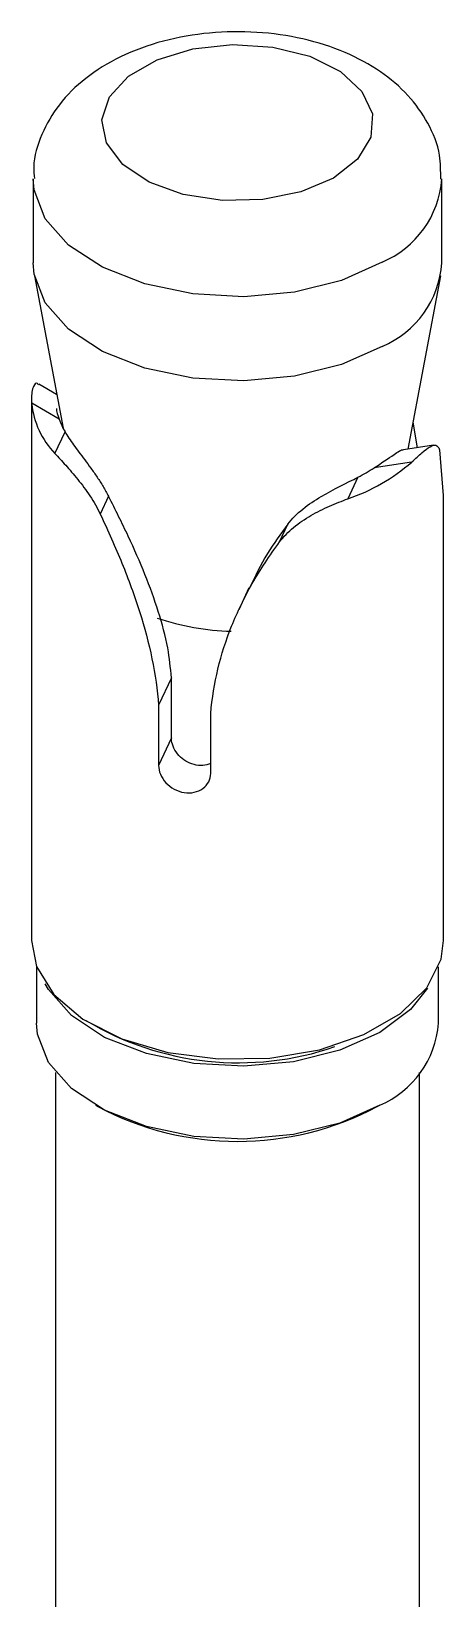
# Model space of a CAD drawing. Extents: x -976302 to -776254, y 5665 to 231437.
# Drawn here: x -793192.1 to -793131.7, y 93005.9 to 93235.4 of the extents above; entities that cross this region are included whole.
import ezdxf

# ---------------------------------------------------------------- set-up
doc = ezdxf.new("R2010")
doc.units = 0
doc.header["$LTSCALE"] = 1000
doc.header["$MEASUREMENT"] = 0
doc.layers.add('暖通', color=7, linetype='Continuous')

msp = doc.modelspace()

# ---------------------------------------------------------------- linework, layer by layer
at = {"layer": '暖通', "color": 7}
for p, q in [((-793191.81, 93213.81), (-793191.81, 93201.49)), ((-793191.81, 93213.81), (-793191.81, 93201.49)), ((-793131.93, 93201.49), (-793131.93, 93213.81)), ((-793131.93, 93201.49), (-793131.93, 93213.81)), ((-793191.63, 93199.62), (-793187.44, 93177.29)), ((-793191.63, 93199.62), (-793187.44, 93177.29)), ((-793136.88, 93174.22), (-793132.1, 93199.62)), ((-793136.88, 93174.22), (-793132.1, 93199.62)), ((-793192.06, 93181.6), (-793192.06, 93102.26)), ((-793192.06, 93181.6), (-793192.06, 93102.26)), ((-793188.37, 93182.23), (-793190.99, 93183.74)), ((-793188.37, 93182.23), (-793190.99, 93183.74)), ((-793188.01, 93178.62), (-793192.03, 93180.94)), ((-793188.01, 93178.62), (-793192.03, 93180.94)), ((-793135.52, 93174.43), (-793136.14, 93178.16)), ((-793135.52, 93174.43), (-793136.14, 93178.16)), ((-793188.62, 93173.58), (-793187.14, 93176.75)), ((-793188.62, 93173.58), (-793187.14, 93176.75)), ((-793133.15, 93174.8), (-793137.57, 93174.11)), ((-793133.15, 93174.8), (-793137.57, 93174.11)), ((-793132.31, 93174.14), (-793131.73, 93167.42)), ((-793132.31, 93174.14), (-793131.73, 93167.42)), ((-793144.23, 93170.11), (-793145.71, 93166.94)), ((-793144.23, 93170.11), (-793145.71, 93166.94)), ((-793136.37, 93172.33), (-793141.86, 93171.48)), ((-793136.37, 93172.33), (-793141.86, 93171.48)), ((-793180.76, 93167.31), (-793181.98, 93164.69)), ((-793180.76, 93167.31), (-793181.98, 93164.69)), ((-793131.68, 93102.26), (-793131.68, 93167.42)), ((-793131.68, 93102.26), (-793131.68, 93167.42)), ((-793155.71, 93160.63), (-793154.5, 93163.25)), ((-793155.71, 93160.63), (-793154.5, 93163.25)), ((-793160.21, 93153.92), (-793161.7, 93150.7)), ((-793160.21, 93153.92), (-793161.7, 93150.7)), ((-793171.57, 93140.74), (-793173.44, 93136.7)), ((-793171.57, 93140.74), (-793173.44, 93136.7)), ((-793171.57, 93131.95), (-793171.57, 93140.74)), ((-793171.57, 93131.95), (-793171.57, 93140.74)), ((-793173.44, 93136.7), (-793173.44, 93127.9)), ((-793173.44, 93136.7), (-793173.44, 93127.9)), ((-793165.79, 93126.72), (-793165.79, 93135.52)), ((-793165.79, 93126.72), (-793165.79, 93135.52)), ((-793171.57, 93131.95), (-793173.44, 93127.9)), ((-793171.57, 93131.95), (-793173.44, 93127.9)), ((-793191.31, 93098.39), (-793191.31, 93090.14)), ((-793191.31, 93098.39), (-793191.31, 93090.14)), ((-793132.43, 93090.14), (-793132.43, 93098.39)), ((-793132.43, 93090.14), (-793132.43, 93098.39)), ((-793188.54, 93082.94), (-793188.54, 92995.22)), ((-793188.54, 93082.94), (-793188.54, 92995.22)), ((-793135.2, 92995.22), (-793135.2, 93082.94)), ((-793135.2, 92995.22), (-793135.2, 93082.94)), ((-793182.69, 93078.12), (-793182.33, 93077.92)), ((-793182.69, 93078.12), (-793182.33, 93077.92)), ((-793141.41, 93077.92), (-793141.05, 93078.12)), ((-793141.41, 93077.92), (-793141.05, 93078.12))]:
    msp.add_line(p, q, dxfattribs=at)
at = {"layer": '暖通', "color": 7, "flags": 128}
for points in [[(-793147.81, 93213.92), (-793152.58, 93211.89), (-793158.17, 93210.76), (-793164.09, 93210.63), (-793169.82, 93211.51), (-793174.83, 93213.33), (-793178.7, 93215.93), (-793181.07, 93219.06), (-793181.73, 93222.46), (-793180.63, 93225.82), (-793177.86, 93228.85), (-793173.67, 93231.26), (-793168.43, 93232.86), (-793162.61, 93233.5), (-793156.72, 93233.11), (-793151.29, 93231.75), (-793146.8, 93229.52), (-793143.65, 93226.62), (-793142.12, 93223.32), (-793142.34, 93219.9), (-793144.3, 93216.67), (-793147.81, 93213.92)], [(-793147.81, 93213.92), (-793152.58, 93211.89), (-793158.17, 93210.76), (-793164.09, 93210.63), (-793169.82, 93211.51), (-793174.83, 93213.33), (-793178.7, 93215.93), (-793181.07, 93219.06), (-793181.73, 93222.46), (-793180.63, 93225.82), (-793177.86, 93228.85), (-793173.67, 93231.26), (-793168.43, 93232.86), (-793162.61, 93233.5), (-793156.72, 93233.11), (-793151.29, 93231.75), (-793146.8, 93229.52), (-793143.65, 93226.62), (-793142.12, 93223.32), (-793142.34, 93219.9), (-793144.3, 93216.67), (-793147.81, 93213.92)], [(-793140.7, 93201.59), (-793146.63, 93198.94), (-793153.52, 93197.22), (-793160.93, 93196.54), (-793168.4, 93196.95), (-793175.46, 93198.41), (-793181.67, 93200.85), (-793186.63, 93204.1), (-793190.04, 93207.96), (-793191.68, 93212.19), (-793191.81, 93213.82)], [(-793140.7, 93201.59), (-793146.63, 93198.94), (-793153.52, 93197.22), (-793160.93, 93196.54), (-793168.4, 93196.95), (-793175.46, 93198.41), (-793181.67, 93200.85), (-793186.63, 93204.1), (-793190.04, 93207.96), (-793191.68, 93212.19), (-793191.81, 93213.82)], [(-793140.7, 93189.27), (-793146.63, 93186.61), (-793153.52, 93184.89), (-793160.93, 93184.21), (-793168.4, 93184.62), (-793175.46, 93186.09), (-793181.67, 93188.52), (-793186.63, 93191.77), (-793190.04, 93195.63), (-793191.68, 93199.86), (-793191.81, 93201.49)], [(-793140.7, 93189.27), (-793146.63, 93186.61), (-793153.52, 93184.89), (-793160.93, 93184.21), (-793168.4, 93184.62), (-793175.46, 93186.09), (-793181.67, 93188.52), (-793186.63, 93191.77), (-793190.04, 93195.63), (-793191.68, 93199.86), (-793191.81, 93201.49)], [(-793192.06, 93102.26), (-793191.33, 93098.46), (-793188.77, 93094.35), (-793184.52, 93090.73), (-793178.84, 93087.84), (-793172.1, 93085.86), (-793164.71, 93084.91), (-793157.15, 93085.04), (-793149.88, 93086.26), (-793143.36, 93088.49), (-793138.01, 93091.58), (-793134.16, 93095.34), (-793132.05, 93099.53), (-793131.68, 93102.26)], [(-793192.06, 93102.26), (-793191.33, 93098.46), (-793188.77, 93094.35), (-793184.52, 93090.73), (-793178.84, 93087.84), (-793172.1, 93085.86), (-793164.71, 93084.91), (-793157.15, 93085.04), (-793149.88, 93086.26), (-793143.36, 93088.49), (-793138.01, 93091.58), (-793134.16, 93095.34), (-793132.05, 93099.53), (-793131.68, 93102.26)], [(-793141.05, 93088.8), (-793146.88, 93086.19), (-793153.66, 93084.5), (-793160.94, 93083.84), (-793168.29, 93084.24), (-793175.23, 93085.68), (-793181.34, 93088.07), (-793186.22, 93091.27), (-793189.57, 93095.06), (-793190.04, 93095.89)], [(-793141.05, 93088.8), (-793146.88, 93086.19), (-793153.66, 93084.5), (-793160.94, 93083.84), (-793168.29, 93084.24), (-793175.23, 93085.68), (-793181.34, 93088.07), (-793186.22, 93091.27), (-793189.57, 93095.06), (-793190.04, 93095.89)], [(-793134.05, 93095.26), (-793136.53, 93092.17), (-793141.05, 93088.8)], [(-793134.05, 93095.26), (-793136.53, 93092.17), (-793141.05, 93088.8)], [(-793141.05, 93078.12), (-793146.88, 93075.51), (-793153.66, 93073.82), (-793160.94, 93073.15), (-793168.29, 93073.55), (-793175.23, 93075), (-793181.34, 93077.39), (-793186.22, 93080.59), (-793189.57, 93084.38), (-793191.18, 93088.54), (-793191.31, 93090.14)], [(-793141.05, 93078.12), (-793146.88, 93075.51), (-793153.66, 93073.82), (-793160.94, 93073.15), (-793168.29, 93073.55), (-793175.23, 93075), (-793181.34, 93077.39), (-793186.22, 93080.59), (-793189.57, 93084.38), (-793191.18, 93088.54), (-793191.31, 93090.14)]]:
    msp.add_lwpolyline(points, dxfattribs=at)
at = {"layer": '暖通', "color": 7}
for centre, radius, start, end in [((-793146.31, 93214.88), 14.42, 292.8989, 355.67), ((-793146.31, 93214.88), 14.42, 292.8989, 355.67), ((-793146.3, 93202.54), 14.41, 292.8864, 355.7934), ((-793146.3, 93202.54), 14.41, 292.8864, 355.7934), ((-793179.74, 93182.17), 12.36, 185.7174, 224.0795), ((-793179.74, 93182.17), 12.36, 185.7174, 224.0795), ((-793177.87, 93182.19), 10.75, 199.3943, 210.4027), ((-793177.87, 93182.19), 10.75, 199.3943, 210.4027), ((-793154.92, 93193.69), 28.3, 289.0129, 310.9817), ((-793154.92, 93193.69), 28.3, 289.0129, 310.9817), ((-793155.59, 93192.53), 25.13, 296.8743, 303.1203), ((-793155.59, 93192.53), 25.13, 296.8743, 303.1203), ((-793162.1, 93182.88), 35.33, 250.9509, 268.8866), ((-793162.1, 93182.88), 35.33, 250.9509, 268.8866), ((-793161.74, 93127.75), 43.41, 239.0258, 288.9956), ((-793161.74, 93127.75), 43.41, 239.0258, 288.9956), ((-793146.56, 93091.18), 14.17, 292.8864, 355.7934), ((-793146.56, 93091.18), 14.17, 292.8864, 355.7934), ((-793161.87, 93116.5), 43.67, 242.0611, 297.9336), ((-793161.87, 93116.5), 43.67, 242.0611, 297.9336)]:
    msp.add_arc(centre, radius, start, end, dxfattribs=at)
for points, knots in [([(-793132.11, 93213.77), (-793132.11, 93214.94), (-793132.1, 93217.8), (-793133.84, 93222.06), (-793136.8, 93226.21), (-793140.91, 93229.7), (-793146.1, 93232.51), (-793152.26, 93234.47), (-793159.04, 93235.44), (-793166.02, 93235.34), (-793172.85, 93234.15), (-793179.03, 93231.9), (-793184.17, 93228.74), (-793188.11, 93224.88), (-793190.65, 93220.43), (-793191.88, 93216.6), (-793191.68, 93214.4), (-793191.63, 93213.84)], [0, 0, 0, 0, 0.045193, 0.109942, 0.174311, 0.241896, 0.314621, 0.391369, 0.468903, 0.546471, 0.624829, 0.704892, 0.779338, 0.849225, 0.914743, 0.978124, 1, 1, 1, 1]), ([(-793132.11, 93213.77), (-793132.11, 93214.94), (-793132.1, 93217.8), (-793133.84, 93222.06), (-793136.8, 93226.21), (-793140.91, 93229.7), (-793146.1, 93232.51), (-793152.26, 93234.47), (-793159.04, 93235.44), (-793166.02, 93235.34), (-793172.85, 93234.15), (-793179.03, 93231.9), (-793184.17, 93228.74), (-793188.11, 93224.88), (-793190.65, 93220.43), (-793191.88, 93216.6), (-793191.68, 93214.4), (-793191.63, 93213.84)], [0, 0, 0, 0, 0.045193, 0.109942, 0.174311, 0.241896, 0.314621, 0.391369, 0.468903, 0.546471, 0.624829, 0.704892, 0.779338, 0.849225, 0.914743, 0.978124, 1, 1, 1, 1]), ([(-793191.04, 93183.66), (-793191.09, 93183.73), (-793191.36, 93184.05), (-793191.88, 93183.41), (-793192.1, 93182.18), (-793192.05, 93181.13), (-793192.03, 93180.94)], [0, 0, 0, 0, 0.082905, 0.429524, 0.8997, 1, 1, 1, 1]), ([(-793191.04, 93183.66), (-793191.09, 93183.73), (-793191.36, 93184.05), (-793191.88, 93183.41), (-793192.1, 93182.18), (-793192.05, 93181.13), (-793192.03, 93180.94)], [0, 0, 0, 0, 0.082905, 0.429524, 0.8997, 1, 1, 1, 1]), ([(-793188.41, 93180.19), (-793188.41, 93180.17), (-793188.42, 93179.8), (-793188.21, 93179.19), (-793188.01, 93178.62)], [0, 0, 0, 0, 0.059277, 1, 1, 1, 1]), ([(-793188.41, 93180.19), (-793188.41, 93180.17), (-793188.42, 93179.8), (-793188.21, 93179.19), (-793188.01, 93178.62)], [0, 0, 0, 0, 0.059277, 1, 1, 1, 1]), ([(-793187.14, 93176.75), (-793186.79, 93176.15), (-793186.38, 93175.52), (-793185.41, 93174.18), (-793184.86, 93173.44), (-793183.97, 93172.26), (-793183.67, 93171.85), (-793183.05, 93171), (-793182.74, 93170.56), (-793182.14, 93169.66), (-793181.84, 93169.21), (-793181.28, 93168.27), (-793181.01, 93167.79), (-793180.76, 93167.31)], [0, 0, 0, 0, 0.25, 0.25, 0.5, 0.5, 0.625, 0.625, 0.75, 0.75, 0.875, 0.875, 1, 1, 1, 1]), ([(-793187.14, 93176.75), (-793186.79, 93176.15), (-793186.38, 93175.52), (-793185.41, 93174.18), (-793184.86, 93173.44), (-793183.97, 93172.26), (-793183.67, 93171.85), (-793183.05, 93171), (-793182.74, 93170.56), (-793182.14, 93169.66), (-793181.84, 93169.21), (-793181.28, 93168.27), (-793181.01, 93167.79), (-793180.76, 93167.31)], [0, 0, 0, 0, 0.25, 0.25, 0.5, 0.5, 0.625, 0.625, 0.75, 0.75, 0.875, 0.875, 1, 1, 1, 1]), ([(-793136.37, 93172.33), (-793135.81, 93172.84), (-793135.31, 93173.3), (-793134.4, 93174.06), (-793134, 93174.38), (-793133.32, 93174.77), (-793133.04, 93174.86), (-793132.59, 93174.72), (-793132.43, 93174.51), (-793132.31, 93174.14)], [0, 0, 0, 0, 0.25, 0.25, 0.5, 0.5, 0.75, 0.75, 1, 1, 1, 1]), ([(-793136.37, 93172.33), (-793135.81, 93172.84), (-793135.31, 93173.3), (-793134.4, 93174.06), (-793134, 93174.38), (-793133.32, 93174.77), (-793133.04, 93174.86), (-793132.59, 93174.72), (-793132.43, 93174.51), (-793132.31, 93174.14)], [0, 0, 0, 0, 0.25, 0.25, 0.5, 0.5, 0.75, 0.75, 1, 1, 1, 1]), ([(-793188.62, 93173.58), (-793188.13, 93173.05), (-793187.61, 93172.48), (-793186.49, 93171.23), (-793185.89, 93170.53), (-793184.68, 93169.04), (-793184.07, 93168.23), (-793182.93, 93166.51), (-793182.41, 93165.62), (-793181.98, 93164.69)], [0, 0, 0, 0, 0.25, 0.25, 0.5, 0.5, 0.75, 0.75, 1, 1, 1, 1]), ([(-793188.62, 93173.58), (-793188.13, 93173.05), (-793187.61, 93172.48), (-793186.49, 93171.23), (-793185.89, 93170.53), (-793184.68, 93169.04), (-793184.07, 93168.23), (-793182.93, 93166.51), (-793182.41, 93165.62), (-793181.98, 93164.69)], [0, 0, 0, 0, 0.25, 0.25, 0.5, 0.5, 0.75, 0.75, 1, 1, 1, 1]), ([(-793141.86, 93171.48), (-793140.83, 93172.16), (-793139.1, 93173.31), (-793137.81, 93174.22), (-793137.58, 93174.09), (-793137.56, 93174.08)], [0, 0, 0, 0, 0.576538, 0.970429, 1, 1, 1, 1]), ([(-793141.86, 93171.48), (-793140.83, 93172.16), (-793139.1, 93173.31), (-793137.81, 93174.22), (-793137.58, 93174.09), (-793137.56, 93174.08)], [0, 0, 0, 0, 0.576538, 0.970429, 1, 1, 1, 1]), ([(-793154.5, 93163.25), (-793153.9, 93164.04), (-793153.16, 93164.77), (-793151.46, 93166.13), (-793150.54, 93166.73), (-793147.74, 93168.4), (-793145.88, 93169.27), (-793144.23, 93170.11)], [0, 0, 0, 0, 0.25, 0.25, 0.5, 0.5, 1, 1, 1, 1]), ([(-793154.5, 93163.25), (-793153.9, 93164.04), (-793153.16, 93164.77), (-793151.46, 93166.13), (-793150.54, 93166.73), (-793147.74, 93168.4), (-793145.88, 93169.27), (-793144.23, 93170.11)], [0, 0, 0, 0, 0.25, 0.25, 0.5, 0.5, 1, 1, 1, 1]), ([(-793172.08, 93145.1), (-793172.82, 93148.63), (-793173.96, 93152.19), (-793176.17, 93157.69), (-793176.99, 93159.56), (-793178.8, 93163.4), (-793179.76, 93165.34), (-793180.76, 93167.31)], [0, 0, 0, 0, 0.5, 0.5, 0.75, 0.75, 1, 1, 1, 1]), ([(-793172.08, 93145.1), (-793172.82, 93148.63), (-793173.96, 93152.19), (-793176.17, 93157.69), (-793176.99, 93159.56), (-793178.8, 93163.4), (-793179.76, 93165.34), (-793180.76, 93167.31)], [0, 0, 0, 0, 0.5, 0.5, 0.75, 0.75, 1, 1, 1, 1]), ([(-793155.71, 93160.63), (-793155.14, 93161.4), (-793154.45, 93162.1), (-793152.88, 93163.4), (-793152.01, 93163.98), (-793150.22, 93165.01), (-793149.3, 93165.47), (-793147.49, 93166.27), (-793146.58, 93166.62), (-793145.71, 93166.94)], [0, 0, 0, 0, 0.25, 0.25, 0.5, 0.5, 0.75, 0.75, 1, 1, 1, 1]), ([(-793155.71, 93160.63), (-793155.14, 93161.4), (-793154.45, 93162.1), (-793152.88, 93163.4), (-793152.01, 93163.98), (-793150.22, 93165.01), (-793149.3, 93165.47), (-793147.49, 93166.27), (-793146.58, 93166.62), (-793145.71, 93166.94)], [0, 0, 0, 0, 0.25, 0.25, 0.5, 0.5, 0.75, 0.75, 1, 1, 1, 1]), ([(-793181.98, 93164.69), (-793180.84, 93162.26), (-793179.77, 93159.87), (-793177.84, 93155.14), (-793176.97, 93152.79), (-793174.74, 93145.77), (-793173.79, 93141.22), (-793173.44, 93136.7)], [0, 0, 0, 0, 0.25, 0.25, 0.5, 0.5, 1, 1, 1, 1]), ([(-793181.98, 93164.69), (-793180.84, 93162.26), (-793179.77, 93159.87), (-793177.84, 93155.14), (-793176.97, 93152.79), (-793174.74, 93145.77), (-793173.79, 93141.22), (-793173.44, 93136.7)], [0, 0, 0, 0, 0.25, 0.25, 0.5, 0.5, 1, 1, 1, 1]), ([(-793154.5, 93163.25), (-793155.55, 93161.8), (-793157.83, 93158.67), (-793159.31, 93155.55), (-793160.11, 93153.87)], [0, 0, 0, 0, 0.461302, 1, 1, 1, 1]), ([(-793154.5, 93163.25), (-793155.55, 93161.8), (-793157.83, 93158.67), (-793159.31, 93155.55), (-793160.11, 93153.87)], [0, 0, 0, 0, 0.461302, 1, 1, 1, 1]), ([(-793165.79, 93135.52), (-793165.41, 93139.93), (-793164.4, 93144.16), (-793161.9, 93150.39), (-793160.89, 93152.47), (-793158.54, 93156.58), (-793157.21, 93158.6), (-793155.71, 93160.63)], [0, 0, 0, 0, 0.5, 0.5, 0.75, 0.75, 1, 1, 1, 1]), ([(-793165.79, 93135.52), (-793165.41, 93139.93), (-793164.4, 93144.16), (-793161.9, 93150.39), (-793160.89, 93152.47), (-793158.54, 93156.58), (-793157.21, 93158.6), (-793155.71, 93160.63)], [0, 0, 0, 0, 0.5, 0.5, 0.75, 0.75, 1, 1, 1, 1]), ([(-793165.79, 93128.16), (-793166.17, 93128.04), (-793166.95, 93127.8), (-793168.25, 93127.95), (-793169.48, 93128.47), (-793170.52, 93129.33), (-793171.25, 93130.4), (-793171.54, 93131.32), (-793171.56, 93131.82), (-793171.57, 93131.95)], [0, 0, 0, 0, 0.154183, 0.312079, 0.468323, 0.625343, 0.784388, 0.943609, 1, 1, 1, 1]), ([(-793165.79, 93128.16), (-793166.17, 93128.04), (-793166.95, 93127.8), (-793168.25, 93127.95), (-793169.48, 93128.47), (-793170.52, 93129.33), (-793171.25, 93130.4), (-793171.54, 93131.32), (-793171.56, 93131.82), (-793171.57, 93131.95)], [0, 0, 0, 0, 0.154183, 0.312079, 0.468323, 0.625343, 0.784388, 0.943609, 1, 1, 1, 1]), ([(-793173.44, 93127.9), (-793173.44, 93127.47), (-793173.35, 93127.03), (-793172.98, 93126.16), (-793172.7, 93125.74), (-793171.67, 93124.62), (-793170.69, 93124.08), (-793169.19, 93123.85), (-793168.68, 93123.86), (-793167.74, 93124.07), (-793167.31, 93124.26), (-793166.21, 93125.06), (-793165.79, 93125.86), (-793165.79, 93126.72)], [0, 0, 0, 0, 0.125, 0.125, 0.25, 0.25, 0.5, 0.5, 0.625, 0.625, 0.75, 0.75, 1, 1, 1, 1]), ([(-793173.44, 93127.9), (-793173.44, 93127.47), (-793173.35, 93127.03), (-793172.98, 93126.16), (-793172.7, 93125.74), (-793171.67, 93124.62), (-793170.69, 93124.08), (-793169.19, 93123.85), (-793168.68, 93123.86), (-793167.74, 93124.07), (-793167.31, 93124.26), (-793166.21, 93125.06), (-793165.79, 93125.86), (-793165.79, 93126.72)], [0, 0, 0, 0, 0.125, 0.125, 0.25, 0.25, 0.5, 0.5, 0.625, 0.625, 0.75, 0.75, 1, 1, 1, 1])]:
    msp.add_open_spline(points, degree=3, knots=knots, dxfattribs=at)
msp.add_open_spline([(-793171.57, 93140.74), (-793171.68, 93142.18), (-793171.85, 93143.63), (-793172.08, 93145.1)], degree=3, dxfattribs=at)
msp.add_open_spline([(-793171.57, 93140.74), (-793171.68, 93142.18), (-793171.85, 93143.63), (-793172.08, 93145.1)], degree=3, dxfattribs=at)

doc.saveas('drawing.dxf')
